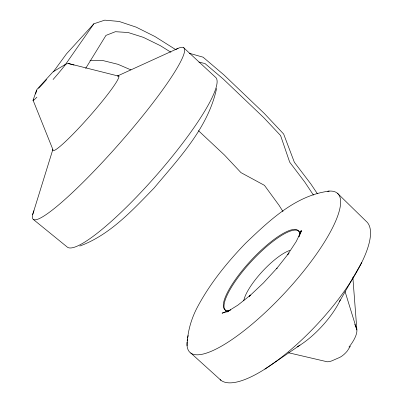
<?xml version="1.0" encoding="UTF-8"?>
<svg xmlns="http://www.w3.org/2000/svg" width="403" height="403" viewBox="0 0 403 403"><rect width="100%" height="100%" fill="white"/><g stroke="black" fill="none" stroke-linecap="round" stroke-linejoin="round"><path stroke-width="0.6" d="M187.088 345.819C187.36 332.858 190.73 320.395 196.528 308.824C209.212 284.432 226.642 262.922 245.644 243.19C269.254 220.718 295.349 195.415 329.241 191.103M300.195 232.047L300.376 230.909L298.976 236.556M216.582 88.423C208.245 127.726 178.952 158.253 154.022 188.105C132.214 210.502 109.828 235.035 79.759 246.057M299.081 236.556L301.595 230.531L296.16 241.619L287.611 254.686L289.001 252.938L276.554 268.72L277.098 268.04L263.431 282.946L249.16 296.381L250.616 295.026L237.906 305.116L226.763 312.058L229.775 310.31M32.683 214.603L52.858 149.483A49.705 4.801 -48.6 0 0 88.6 117.379A49.705 4.801 -48.6 0 0 118.064 75.824M35.56 94.03L37.081 89.3L52.964 71.9L65.649 64.238L68.253 63.462L118.855 76.187M36.613 90.02L33.081 100.246L52.858 149.483M350.328 346.258L347.305 350.988A11.546 4.539 -47.5 0 1 338.732 357.844L331.729 360.897A22.971 8.886 -47.4 0 1 325.463 361.37L288.538 352.756M339.457 301.656L361.667 262.6M85.668 68.414L105.969 35.393L115.404 31.706L128.129 32.512L143.387 37.358L160.465 45.735L170.907 52.244M53.065 79.527A25.157 1.093 -48.5 0 0 65.649 64.238L93.884 23.777L104.76 20.15L119.142 21.455L136.174 27.142L155.064 36.602L175.144 49.262M53.277 71.936L66.525 53.795L93.884 23.777M64.802 65.16L65.649 64.238M264.887 369.108L299.978 345.17M117.308 76.066L178.086 48.35M230.748 309.842L222.068 313.191L228.022 311.146M89.95 60.495L102.14 60.364L117.963 64.309L130.965 69.91M198.906 62.072L205.021 63.568L223.035 78.832L263.738 117.621L280.579 135.529L289.692 162.162L304.789 182.091L313.448 195.107M68.253 63.462L74.036 65.069M189.41 53.307L203.087 57.181L223.816 74.807L264.303 113.45L283.657 134.038L294.366 162.293L310.884 184.015L317.443 193.803M33.449 219.539L67.543 247.291A112.724 19.999 -48.8 0 0 157.734 173.789A112.724 19.999 -48.8 0 0 215.393 77.149L183.647 47.715M190.725 352.968L221.005 380.351M198.462 130.688L224.481 155.054L240.959 172.625L264.449 185.345L279.042 205.303L283.002 211.595M337.366 193.178L366.12 221.247A107.702 33.656 -47.2 0 1 318.441 322.979A107.702 33.656 -47.2 0 1 220.093 379.591M354.716 324.309L355.597 325.891L356.887 329.956A22.971 8.886 -47.4 0 1 348.948 347.109M345.099 291.656L356.887 329.956L352.842 277.335M36.935 97.128A25.157 1.093 -48.5 0 1 33.6 99.385M175.894 49.433A114.125 14.775 -48.7 0 1 119.011 143.987A114.125 14.775 -48.7 0 1 33.968 210.714M340.288 299.908A46.335 15.757 -47.3 0 1 297.127 346.892M327.669 191.249A108.472 28.971 -47.1 0 1 284.624 293.102A108.472 28.971 -47.1 0 1 187.057 341.991M187.173 340.787A108.472 28.971 -47.1 0 1 187.45 338.888M187.702 337.573A108.472 28.971 -47.1 0 1 188.181 335.533M230.058 310.632A53.942 14.266 -47.1 0 1 250.691 260.761A53.942 14.266 -47.1 0 1 299.646 235.468M226.118 310.773A53.931 14.322 -47.1 0 1 251.482 261.27A53.931 14.322 -47.1 0 1 299.358 231.785M243.734 300.784A37.64 10.478 -47.1 0 1 262.031 271.818A37.64 10.478 -47.1 0 1 289.938 250.404M46.592 79.567A12.674 0.494 -48.5 0 1 38.572 88.358"/></g></svg>
